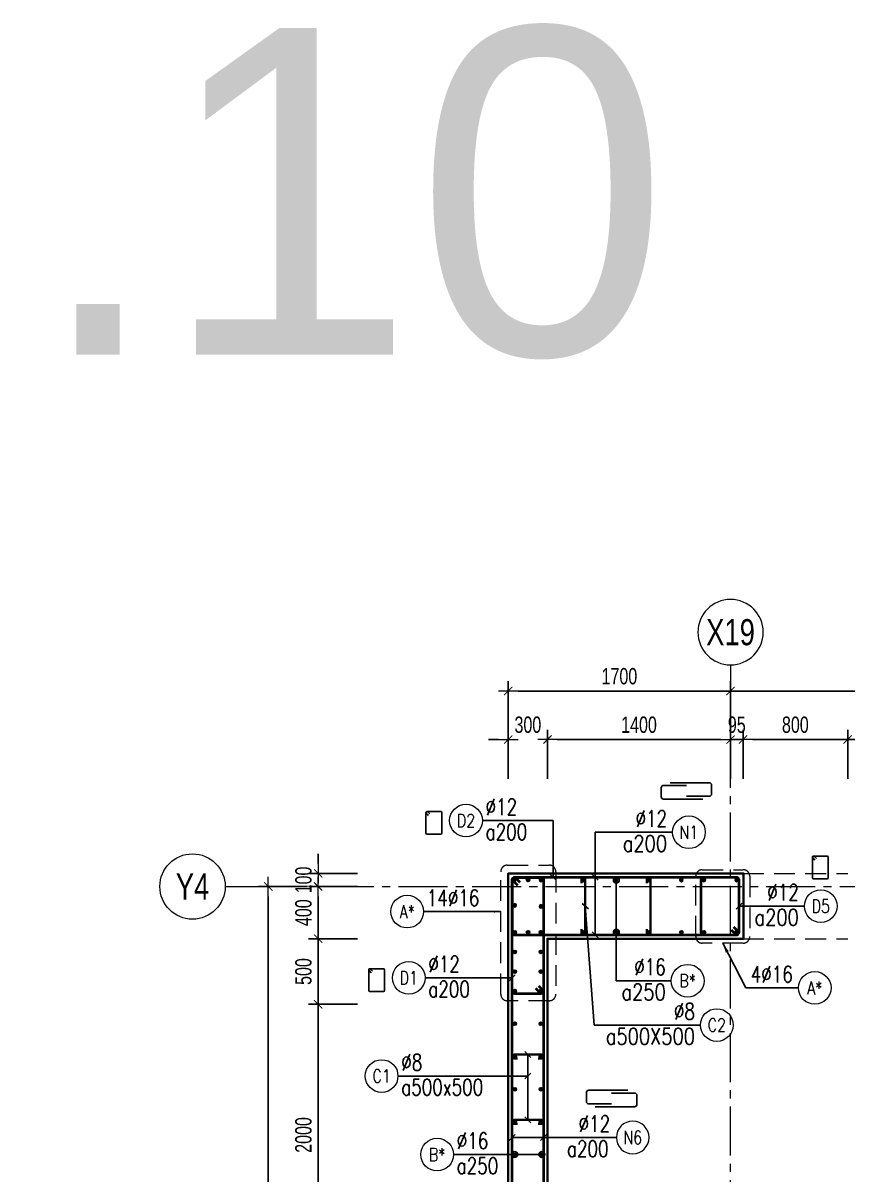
# Model space of a CAD drawing. Header units: millimetres. Extents: x 738475 to 1279438, y -34239 to 156422.
# Drawn here: x 1080701 to 1087010, y 31740 to 40550 of the extents above; entities that cross this region are included whole.
import ezdxf
from ezdxf.enums import TextEntityAlignment as Align

# ---------------------------------------------------------------- set-up
doc = ezdxf.new("R2010")
doc.units = ezdxf.units.MM
doc.header["$MEASUREMENT"] = 0
for name, pattern in [('HIDDEN2', [4.7625, 3.175, -1.5875]), ('HT_Dim Grid$0$CENTER2', [1.125, 0.75, -0.125, 0.125, -0.125]), ('HT_Grid$0$CENTER2', [1.125, 0.75, -0.125, 0.125, -0.125])]:
    doc.linetypes.add(name, pattern=pattern)
doc.layers.get('0').update_dxf_attribs({"lineweight": 20})
doc.layers.get('Defpoints').update_dxf_attribs({"color": 151, "lineweight": 9})
for name, color, linetype, lineweight in [('HT_Dim Grid$0$NDC_S_AXIS', 5, 'HT_Dim Grid$0$CENTER2', 13), ('HT_Dim Grid$0$NDC_S_SYMBOL', 1, 'Continuous', 15), ('HT_Dim Grid$0$NDC_S_TEXT SYMBOL', 7, 'Continuous', 20), ('HT_Grid$0$NDC_S_AXIS', 5, 'HT_Grid$0$CENTER2', 13), ('KC-LEADER', 153, 'Continuous', 18), ('KC-THEP', 6, 'Continuous', 40), ('NDC_S_BEAM', 3, 'HIDDEN2', 20), ('NDC_S_DIM', 1, 'Continuous', 15), ('NDC_S_ENG TEXT', 2, 'Continuous', 20), ('NDC_S_HIDDEN', 8, 'HIDDEN2', 13), ('NDC_S_LEADER', 1, 'Continuous', 15), ('NDC_S_REBAR', 4, 'Continuous', 35), ('NDC_S_STIRRUP', 4, 'Continuous', 40), ('NDC_S_VN TEXT', 7, 'Continuous', 20), ('NDC_S_WALL', 6, 'Continuous', 35)]:
    doc.layers.add(name, color=color, linetype=linetype, lineweight=lineweight)
doc.layers.add('Leader', color=6, linetype='Continuous')
doc.layers.add('Ligature', color=1, linetype='Continuous')
doc.styles.add('HT_Dim Grid$0$NDC_ANNO', font='', dxfattribs={"width": 0.8})
doc.styles.add('NDC_ARIAL', font='arial.ttf', dxfattribs={"width": 0.85})
doc.styles.add('NDC_DIM', font='', dxfattribs={"width": 0.75})
doc.styles.add('NDC_EN TXT', font='romans.shx', dxfattribs={"width": 0.8})
doc.styles.get("Standard").update_dxf_attribs({"font": 'arial.ttf'})
doc.styles.get('HT_Dim Grid$0$NDC_ANNO').set_extended_font_data('Dotum')
doc.styles.get('NDC_DIM').set_extended_font_data('Dotum')
doc.dimstyles.new('NDC_1-50', dxfattribs={"dimscale": 50, "dimtxt": 2.5, "dimasz": 1, "dimexe": 1.5, "dimexo": 0, "dimgap": 0.8, "dimtad": 1, "dimdec": 0, "dimdsep": 46, "dimtxsty": 'NDC_ARIAL', "dimblk": 'DIMMARK', "dimcen": 49999.938995, "dimdle": 1.5, "dimclrd": 1, "dimclre": 1, "dimclrt": 3, "dimadec": 0, "dimazin": 0, "dimtfac": 1, "dimtdec": 0, "dimtix": 1, "dimtmove": 2, "dimatfit": 3, "dimfxl": 1, "dimarcsym": 0})
doc.dimstyles.new('NDC_dim_30', dxfattribs={"dimscale": 30, "dimtxt": 2.5, "dimasz": 1.5, "dimexe": 1.5, "dimexo": 2.5, "dimgap": 1, "dimtad": 1, "dimdec": 0, "dimzin": 0, "dimdsep": 46, "dimtxsty": 'NDC_DIM', "dimblk": 'DIMMARK', "dimcen": 0.09, "dimdle": 1.2, "dimclrd": 1, "dimclre": 1, "dimclrt": 3, "dimadec": 0, "dimazin": 0, "dimtfac": 1, "dimtdec": 0, "dimtix": 1, "dimtofl": 0, "dimtmove": 0, "dimatfit": 3, "dimfxl": 6, "dimfxlon": 1, "dimtolj": 1, "dimtzin": 0, "dimarcsym": 0})
doc.dimstyles.new('NDC_dim_50', dxfattribs={"dimscale": 50, "dimtxt": 2.5, "dimasz": 1.5, "dimexe": 1.5, "dimexo": 2.5, "dimgap": 1, "dimtad": 1, "dimdec": 0, "dimzin": 0, "dimdsep": 46, "dimtxsty": 'NDC_DIM', "dimblk": 'DIMMARK', "dimcen": 0.09, "dimdle": 1.2, "dimclrd": 1, "dimclre": 1, "dimclrt": 3, "dimadec": 0, "dimazin": 0, "dimtfac": 1, "dimtdec": 0, "dimtix": 1, "dimtofl": 0, "dimtmove": 0, "dimatfit": 3, "dimfxl": 6, "dimfxlon": 1, "dimtolj": 1, "dimtzin": 0, "dimarcsym": 0})

# ---------------------------------------------------------------- blocks, each defined once
blk = doc.blocks.new('THEP')
at = {"layer": 'KC-LEADER', "color": 6}
blk.add_circle((0, 0), 14, dxfattribs=at)
at = {"layer": 'KC-THEP'}
for p, q in [((-14, 0), (14, 0)), ((9.9, 9.9), (-9.9, -9.9)), ((-9.9, 9.9), (9.9, -9.9)), ((0, 14), (0, -14))]:
    blk.add_line(p, q, dxfattribs=at)
blk = doc.blocks.new('DIMMARK')
at = {"layer": 'NDC_S_DIM', "color": 1}
blk.add_line((-1.5, 0), (1, 0), dxfattribs=at)
at = {"layer": 'NDC_S_DIM', "color": 2, "const_width": 0.1}
blk.add_lwpolyline([(-0.42, -0.42), (0.42, 0.42)], dxfattribs=at)
blk = doc.blocks.new('*U11')
blk.add_circle((-2.5, 0), 2.5)
at = {"layer": 'NDC_S_VN TEXT', "color": 3, "style": 'NDC_EN TXT', "width": 0.75}
for tag, p in [('DK1', (0.5, 0.85)), ('KC1', (0.5, -2.97))]:
    blk.add_attdef(tag, p, '', height=2.5, dxfattribs=at)
at = {"layer": 'NDC_S_VN TEXT', "color": 7, "style": 'NDC_EN TXT', "width": 0.8}
blk.add_attdef('SH2', text='', height=2, dxfattribs=at).set_placement((-2.5, 0), align=Align.MIDDLE)
blk = doc.blocks.new('*U13')
blk.add_circle((-2.5, 0), 2.5)
at = {"layer": 'NDC_S_VN TEXT', "color": 3, "style": 'NDC_EN TXT', "width": 0.75}
blk.add_attdef('DK1', (0.5, 0.85), '', height=2.5, dxfattribs=at)
at = {"layer": 'NDC_S_VN TEXT', "color": 7, "style": 'NDC_EN TXT', "width": 0.8}
blk.add_attdef('SH2', text='', height=2, dxfattribs=at).set_placement((-2.5, 0), align=Align.MIDDLE)
blk = doc.blocks.new('*U10')
blk.add_circle((2.5, 0), 2.5)
at = {"layer": 'NDC_S_VN TEXT', "color": 3, "style": 'NDC_EN TXT'}
for tag, width, p in [('DK2', 0.75, (-0.85, 0.85)), ('KC2', 0.8, (-0.85, -2.97))]:
    blk.add_attdef(tag, text='', height=2.5, dxfattribs=dict(at, width=width)).set_placement(p, align=Align.RIGHT)
at = {"layer": 'NDC_S_VN TEXT', "color": 7, "style": 'NDC_EN TXT', "width": 0.8}
blk.add_attdef('SH3', text='', height=2, dxfattribs=at).set_placement((2.5, 0), align=Align.MIDDLE)
blk = doc.blocks.new('*D865')
at = {"layer": 'Defpoints', "color": 0, "transparency": 16777216}
for p in [(1082958.3, 33045.9), (1084768.6, 33045.9), (1084882.2, 31046.2)]:
    blk.add_point(p, dxfattribs=at)
at = {"layer": 'NDC_S_DIM', "color": 1, "lineweight": -2, "transparency": 16777216}
for p, q in [((1083258.3, 33045.9), (1082883.3, 33045.9)), ((1082958.3, 31121.2), (1082958.3, 32970.9)), ((1083258.3, 31046.2), (1082883.3, 31046.2))]:
    blk.add_line(p, q, dxfattribs=at)
at = {"layer": 'NDC_S_DIM', "color": 1, "lineweight": -2, "transparency": 16777216, "xscale": 75, "yscale": 75, "zscale": 75}
for p, rotation in [((1082958.3, 33045.9), 90), ((1082958.3, 31046.2), 270)]:
    blk.add_blockref('DIMMARK', p, dxfattribs=dict(at, rotation=rotation))
at = {"layer": 'NDC_S_DIM', "color": 3, "transparency": 16777216, "insert": (1082845.7, 32046.1), "char_height": 125, "attachment_point": 5, "rotation": 90, "style": 'NDC_DIM'}
blk.add_mtext('\\A1;2000', dxfattribs=at)
blk = doc.blocks.new('*D866')
at = {"layer": 'Defpoints', "color": 0, "transparency": 16777216}
for p in [(1082576.4, 33946.2), (1084411.7, 33946.2), (1084411.7, 24946.2)]:
    blk.add_point(p, dxfattribs=at)
at = {"layer": 'NDC_S_DIM', "color": 1, "lineweight": -2, "transparency": 16777216}
for p, q in [((1082876.4, 33946.2), (1082501.4, 33946.2)), ((1082576.4, 25021.2), (1082576.4, 33871.2)), ((1082876.4, 24946.2), (1082501.4, 24946.2))]:
    blk.add_line(p, q, dxfattribs=at)
at = {"layer": 'NDC_S_DIM', "color": 1, "lineweight": -2, "transparency": 16777216, "xscale": 75, "yscale": 75, "zscale": 75}
for p, rotation in [((1082576.4, 33946.2), 90), ((1082576.4, 24946.2), 270)]:
    blk.add_blockref('DIMMARK', p, dxfattribs=dict(at, rotation=rotation))
at = {"layer": 'NDC_S_DIM', "color": 3, "transparency": 16777216, "insert": (1082463.8, 29446.2), "char_height": 125, "attachment_point": 5, "rotation": 90, "style": 'NDC_DIM'}
blk.add_mtext('\\A1;9000', dxfattribs=at)
blk = doc.blocks.new('*D884')
at = {"layer": 'Defpoints', "color": 0, "transparency": 16777216}
for p in [(1084711.7, 35070.5), (1084411.7, 34046.2), (1084711.7, 33546.2)]:
    blk.add_point(p, dxfattribs=at)
at = {"layer": 'NDC_S_DIM', "color": 1, "lineweight": -2, "transparency": 16777216}
for p, q in [((1084336.7, 35070.5), (1084261.7, 35070.5)), ((1084411.7, 34770.5), (1084411.7, 35145.5)), ((1084711.7, 34770.5), (1084711.7, 35145.5)), ((1084786.7, 35070.5), (1084861.7, 35070.5))]:
    blk.add_line(p, q, dxfattribs=at)
at = {"layer": 'NDC_S_DIM', "color": 1, "lineweight": -2, "transparency": 16777216, "xscale": 75, "yscale": 75, "zscale": 75}
blk.add_blockref('DIMMARK', (1084411.7, 35070.5), dxfattribs=at)
at = {"layer": 'NDC_S_DIM', "color": 1, "lineweight": -2, "transparency": 16777216, "xscale": 75, "yscale": 75, "zscale": 75, "rotation": 180}
blk.add_blockref('DIMMARK', (1084711.7, 35070.5), dxfattribs=at)
at = {"layer": 'NDC_S_DIM', "color": 3, "transparency": 16777216, "insert": (1084561.7, 35183.1), "char_height": 125, "attachment_point": 5, "style": 'NDC_DIM'}
blk.add_mtext('\\A1;300', dxfattribs=at)
blk = doc.blocks.new('*D889')
at = {"layer": 'Defpoints', "color": 0, "transparency": 16777216}
for p in [(1086111.7, 35441.5), (1086111.7, 34209.6), (1084411.7, 33972.5)]:
    blk.add_point(p, dxfattribs=at)
at = {"layer": 'NDC_S_DIM', "color": 1, "lineweight": -2, "transparency": 16777216}
for p, q in [((1084411.7, 35141.5), (1084411.7, 35516.5)), ((1086111.7, 35141.5), (1086111.7, 35516.5)), ((1084486.7, 35441.5), (1086036.7, 35441.5))]:
    blk.add_line(p, q, dxfattribs=at)
at = {"layer": 'NDC_S_DIM', "color": 1, "lineweight": -2, "transparency": 16777216, "xscale": 75, "yscale": 75, "zscale": 75, "rotation": 180}
blk.add_blockref('DIMMARK', (1084411.7, 35441.5), dxfattribs=at)
at = {"layer": 'NDC_S_DIM', "color": 1, "lineweight": -2, "transparency": 16777216, "xscale": 75, "yscale": 75, "zscale": 75}
blk.add_blockref('DIMMARK', (1086111.7, 35441.5), dxfattribs=at)
at = {"layer": 'NDC_S_DIM', "color": 3, "transparency": 16777216, "insert": (1085261.7, 35554.1), "char_height": 125, "attachment_point": 5, "style": 'NDC_DIM'}
blk.add_mtext('\\A1;1700', dxfattribs=at)
blk = doc.blocks.new('*D890')
at = {"layer": 'Defpoints', "color": 0, "transparency": 16777216}
for p in [(1082958.3, 33546.2), (1084711.7, 33546.2), (1084768.6, 33045.9)]:
    blk.add_point(p, dxfattribs=at)
at = {"layer": 'NDC_S_DIM', "color": 1, "lineweight": -2, "transparency": 16777216}
for p, q in [((1083258.3, 33546.2), (1082883.3, 33546.2)), ((1082958.3, 33120.9), (1082958.3, 33471.2)), ((1083258.3, 33045.9), (1082883.3, 33045.9))]:
    blk.add_line(p, q, dxfattribs=at)
at = {"layer": 'NDC_S_DIM', "color": 1, "lineweight": -2, "transparency": 16777216, "xscale": 75, "yscale": 75, "zscale": 75}
for p, rotation in [((1082958.3, 33546.2), 90), ((1082958.3, 33045.9), 270)]:
    blk.add_blockref('DIMMARK', p, dxfattribs=dict(at, rotation=rotation))
at = {"layer": 'NDC_S_DIM', "color": 3, "transparency": 16777216, "insert": (1082845.7, 33296.1), "char_height": 125, "attachment_point": 5, "rotation": 90, "style": 'NDC_DIM'}
blk.add_mtext('\\A1;500', dxfattribs=at)
blk = doc.blocks.new('*D891')
at = {"layer": 'Defpoints', "color": 0, "transparency": 16777216}
for p in [(1082958.3, 33946.2), (1084411.7, 33946.2), (1084711.7, 33546.2)]:
    blk.add_point(p, dxfattribs=at)
at = {"layer": 'NDC_S_DIM', "color": 1, "lineweight": -2, "transparency": 16777216}
for p, q in [((1083258.3, 33946.2), (1082883.3, 33946.2)), ((1082958.3, 33621.2), (1082958.3, 33871.2)), ((1083258.3, 33546.2), (1082883.3, 33546.2))]:
    blk.add_line(p, q, dxfattribs=at)
at = {"layer": 'NDC_S_DIM', "color": 1, "lineweight": -2, "transparency": 16777216, "xscale": 75, "yscale": 75, "zscale": 75}
for p, rotation in [((1082958.3, 33946.2), 90), ((1082958.3, 33546.2), 270)]:
    blk.add_blockref('DIMMARK', p, dxfattribs=dict(at, rotation=rotation))
at = {"layer": 'NDC_S_DIM', "color": 3, "transparency": 16777216, "insert": (1082845.7, 33746.2), "char_height": 125, "attachment_point": 5, "rotation": 90, "style": 'NDC_DIM'}
blk.add_mtext('\\A1;400', dxfattribs=at)
blk = doc.blocks.new('*D892')
at = {"layer": 'Defpoints', "color": 0, "transparency": 16777216}
for p in [(1087007.4, 35070.5), (1086207, 33986.2), (1087007.4, 33862.5)]:
    blk.add_point(p, dxfattribs=at)
at = {"layer": 'NDC_S_DIM', "color": 1, "lineweight": -2, "transparency": 16777216}
for p, q in [((1086207, 34770.5), (1086207, 35145.5)), ((1086282, 35070.5), (1086932.4, 35070.5)), ((1087007.4, 34770.5), (1087007.4, 35145.5))]:
    blk.add_line(p, q, dxfattribs=at)
at = {"layer": 'NDC_S_DIM', "color": 1, "lineweight": -2, "transparency": 16777216, "xscale": 75, "yscale": 75, "zscale": 75, "rotation": 180}
blk.add_blockref('DIMMARK', (1086207, 35070.5), dxfattribs=at)
at = {"layer": 'NDC_S_DIM', "color": 1, "lineweight": -2, "transparency": 16777216, "xscale": 75, "yscale": 75, "zscale": 75}
blk.add_blockref('DIMMARK', (1087007.4, 35070.5), dxfattribs=at)
at = {"layer": 'NDC_S_DIM', "color": 3, "transparency": 16777216, "insert": (1086607.2, 35183.1), "char_height": 125, "attachment_point": 5, "style": 'NDC_DIM'}
blk.add_mtext('\\A1;800', dxfattribs=at)
blk = doc.blocks.new('*D893')
at = {"layer": 'Defpoints', "color": 0, "transparency": 16777216}
for p in [(1087412.7, 35070.5), (1087007.4, 33862.5), (1087412.7, 33546.2)]:
    blk.add_point(p, dxfattribs=at)
at = {"layer": 'NDC_S_DIM', "color": 1, "lineweight": -2, "transparency": 16777216}
for p, q in [((1087007.4, 34770.5), (1087007.4, 35145.5)), ((1087082.4, 35070.5), (1087337.7, 35070.5)), ((1087412.7, 34770.5), (1087412.7, 35145.5))]:
    blk.add_line(p, q, dxfattribs=at)
at = {"layer": 'NDC_S_DIM', "color": 1, "lineweight": -2, "transparency": 16777216, "xscale": 75, "yscale": 75, "zscale": 75, "rotation": 180}
blk.add_blockref('DIMMARK', (1087007.4, 35070.5), dxfattribs=at)
at = {"layer": 'NDC_S_DIM', "color": 1, "lineweight": -2, "transparency": 16777216, "xscale": 75, "yscale": 75, "zscale": 75}
blk.add_blockref('DIMMARK', (1087412.7, 35070.5), dxfattribs=at)
at = {"layer": 'NDC_S_DIM', "color": 3, "transparency": 16777216, "insert": (1087210, 35183.1), "char_height": 125, "attachment_point": 5, "style": 'NDC_DIM'}
blk.add_mtext('\\A1;405', dxfattribs=at)
blk = doc.blocks.new('*U9')
blk.add_circle((2.5, 0), 2.5)
at = {"layer": 'NDC_S_VN TEXT', "color": 3, "style": 'NDC_EN TXT', "width": 0.75}
blk.add_attdef('DK2', text='', height=2.5, dxfattribs=at).set_placement((-0.85, 0.85), align=Align.RIGHT)
at = {"layer": 'NDC_S_VN TEXT', "color": 7, "style": 'NDC_EN TXT', "width": 0.8}
blk.add_attdef('SH3', text='', height=2, dxfattribs=at).set_placement((2.5, 0), align=Align.MIDDLE)
blk = doc.blocks.new('A$C72321851')
at = {"layer": 'Ligature'}
for points in [[(-60.9, -129.3), (-60.9, 170.9, -0.414214), (-43.3, 188.5), (25.8, 188.5, -0.414214), (43.4, 170.9), (43.4, -4.3)], [(-39.7, -4.3), (-39.7, -179.5, 0.414214), (-22.1, -197.1), (47, -197.1, 0.414214), (64.6, -179.5), (64.6, 120.7)]]:
    blk.add_lwpolyline(points, format="xyb", dxfattribs=at)
blk = doc.blocks.new('*U19')
at = {"layer": 'HT_Dim Grid$0$NDC_S_SYMBOL'}
blk.add_line((0, 5), (0, 9), dxfattribs=at)
blk.add_circle((0, 0), 5, dxfattribs=at)
at = {"layer": 'HT_Dim Grid$0$NDC_S_TEXT SYMBOL', "color": 7, "style": 'HT_Dim Grid$0$NDC_ANNO', "width": 0.8}
blk.add_attdef('GRID', text='', height=4, dxfattribs=at).set_placement((0, 0), align=Align.MIDDLE)
blk = doc.blocks.new('*D901')
at = {"layer": 'Defpoints', "color": 0, "ltscale": 200, "transparency": 16777216}
for p in [(1090711.7, 35441.5), (1086111.7, 34209.6), (1090711.7, 34046.2)]:
    blk.add_point(p, dxfattribs=at)
at = {"layer": 'NDC_S_DIM', "color": 1, "lineweight": -2, "ltscale": 200, "transparency": 16777216}
for p, q in [((1086111.7, 35141.5), (1086111.7, 35516.5)), ((1090711.7, 35141.5), (1090711.7, 35516.5)), ((1086186.7, 35441.5), (1090636.7, 35441.5))]:
    blk.add_line(p, q, dxfattribs=at)
at = {"layer": 'NDC_S_DIM', "color": 1, "lineweight": -2, "ltscale": 200, "transparency": 16777216, "xscale": 75, "yscale": 75, "zscale": 75, "rotation": 180}
blk.add_blockref('DIMMARK', (1086111.7, 35441.5), dxfattribs=at)
at = {"layer": 'NDC_S_DIM', "color": 1, "lineweight": -2, "ltscale": 200, "transparency": 16777216, "xscale": 75, "yscale": 75, "zscale": 75}
blk.add_blockref('DIMMARK', (1090711.7, 35441.5), dxfattribs=at)
at = {"layer": 'NDC_S_DIM', "color": 3, "ltscale": 200, "transparency": 16777216, "insert": (1088411.7, 35554.1), "char_height": 125, "attachment_point": 5, "style": 'NDC_DIM'}
blk.add_mtext('\\A1;4600', dxfattribs=at)
blk = doc.blocks.new('*D902')
at = {"layer": 'Defpoints', "color": 0, "ltscale": 200, "transparency": 16777216}
for p in [(1086111.7, 35070.5), (1086111.7, 34209.6), (1084711.7, 33546.2)]:
    blk.add_point(p, dxfattribs=at)
at = {"layer": 'NDC_S_DIM', "color": 1, "lineweight": -2, "ltscale": 200, "transparency": 16777216}
for p, q in [((1084711.7, 34770.5), (1084711.7, 35145.5)), ((1084786.7, 35070.5), (1086036.7, 35070.5)), ((1086111.7, 34770.5), (1086111.7, 35145.5))]:
    blk.add_line(p, q, dxfattribs=at)
at = {"layer": 'NDC_S_DIM', "color": 1, "lineweight": -2, "ltscale": 200, "transparency": 16777216, "xscale": 75, "yscale": 75, "zscale": 75, "rotation": 180}
blk.add_blockref('DIMMARK', (1084711.7, 35070.5), dxfattribs=at)
at = {"layer": 'NDC_S_DIM', "color": 1, "lineweight": -2, "ltscale": 200, "transparency": 16777216, "xscale": 75, "yscale": 75, "zscale": 75}
blk.add_blockref('DIMMARK', (1086111.7, 35070.5), dxfattribs=at)
at = {"layer": 'NDC_S_DIM', "color": 3, "ltscale": 200, "transparency": 16777216, "insert": (1085411.7, 35183.1), "char_height": 125, "attachment_point": 5, "style": 'NDC_DIM'}
blk.add_mtext('\\A1;1400', dxfattribs=at)
blk = doc.blocks.new('*D903')
at = {"layer": 'Defpoints', "color": 0, "ltscale": 200, "transparency": 16777216}
for p in [(1086207, 35070.5), (1086111.7, 34209.6), (1086207, 34046.2)]:
    blk.add_point(p, dxfattribs=at)
at = {"layer": 'NDC_S_DIM', "color": 1, "lineweight": -2, "ltscale": 200, "transparency": 16777216}
for p, q in [((1086036.7, 35070.5), (1085961.7, 35070.5)), ((1086111.7, 34770.5), (1086111.7, 35145.5)), ((1086207, 34770.5), (1086207, 35145.5)), ((1086282, 35070.5), (1086357, 35070.5))]:
    blk.add_line(p, q, dxfattribs=at)
at = {"layer": 'NDC_S_DIM', "color": 1, "lineweight": -2, "ltscale": 200, "transparency": 16777216, "xscale": 75, "yscale": 75, "zscale": 75}
blk.add_blockref('DIMMARK', (1086111.7, 35070.5), dxfattribs=at)
at = {"layer": 'NDC_S_DIM', "color": 1, "lineweight": -2, "ltscale": 200, "transparency": 16777216, "xscale": 75, "yscale": 75, "zscale": 75, "rotation": 180}
blk.add_blockref('DIMMARK', (1086207, 35070.5), dxfattribs=at)
at = {"layer": 'NDC_S_DIM', "color": 3, "ltscale": 200, "transparency": 16777216, "insert": (1086159.4, 35183.1), "char_height": 125, "attachment_point": 5, "style": 'NDC_DIM'}
blk.add_mtext('\\A1;95', dxfattribs=at)
blk = doc.blocks.new('*U20')
at = {"layer": 'HT_Dim Grid$0$NDC_S_SYMBOL'}
blk.add_line((5, 0), (9, 0), dxfattribs=at)
blk.add_circle((0, 0), 5, dxfattribs=at)
at = {"layer": 'HT_Dim Grid$0$NDC_S_TEXT SYMBOL', "color": 7, "style": 'HT_Dim Grid$0$NDC_ANNO', "width": 0.8}
blk.add_attdef('GRID', text='', height=4, rotation=270, dxfattribs=at).set_placement((0, 0), align=Align.MIDDLE)
blk = doc.blocks.new('*D905')
at = {"layer": 'Defpoints', "color": 0, "ltscale": 200, "transparency": 16777216}
for p in [(1082958.3, 34046.2), (1084411.7, 34046.2), (1084411.7, 33946.2)]:
    blk.add_point(p, dxfattribs=at)
at = {"layer": 'NDC_S_DIM', "color": 1, "lineweight": -2, "ltscale": 200, "transparency": 16777216}
for p, q in [((1082958.3, 34121.2), (1082958.3, 34196.2)), ((1083258.3, 34046.2), (1082883.3, 34046.2)), ((1083258.3, 33946.2), (1082883.3, 33946.2)), ((1082958.3, 33871.2), (1082958.3, 33796.2))]:
    blk.add_line(p, q, dxfattribs=at)
at = {"layer": 'NDC_S_DIM', "color": 1, "lineweight": -2, "ltscale": 200, "transparency": 16777216, "xscale": 75, "yscale": 75, "zscale": 75}
for p, rotation in [((1082958.3, 34046.2), 270), ((1082958.3, 33946.2), 90)]:
    blk.add_blockref('DIMMARK', p, dxfattribs=dict(at, rotation=rotation))
at = {"layer": 'NDC_S_DIM', "color": 3, "ltscale": 200, "transparency": 16777216, "insert": (1082845.7, 33996.2), "char_height": 125, "attachment_point": 5, "rotation": 90, "style": 'NDC_DIM'}
blk.add_mtext('\\A1;100', dxfattribs=at)
blk = doc.blocks.new('*U12')
blk.add_circle((-2.5, 0), 2.5)
at = {"layer": 'NDC_S_VN TEXT', "color": 3, "style": 'NDC_EN TXT', "width": 0.75}
for tag, p in [('DK1', (0.5, 0.85)), ('KC1', (0.5, -2.97))]:
    blk.add_attdef(tag, p, '', height=2.5, dxfattribs=at)
at = {"layer": 'NDC_S_VN TEXT', "color": 7, "style": 'NDC_EN TXT', "width": 0.8}
blk.add_attdef('SH2', text='', height=2, dxfattribs=at).set_placement((-2.5, 0), align=Align.MIDDLE)

msp = doc.modelspace()

# ---------------------------------------------------------------- linework, layer by layer
at = {"layer": 'HT_Grid$0$NDC_S_AXIS', "ltscale": 500}
for p, q in [((1086111.717, 23450.946), (1086111.717, 35441.545)), ((1082447.184, 33946.245), (1092477.672, 33946.245))]:
    msp.add_line(p, q, dxfattribs=at)
at = {"layer": 'Ligature'}
for points in [[(1083800.668, 34489.405), (1083784.702, 34505.371, -0.66817864), (1083790.476, 34519.309), (1083895.105, 34519.309, -0.41421356), (1083903.27, 34511.144), (1083903.269, 34354.036, -0.41421356), (1083895.105, 34345.872), (1083790.476, 34345.872, -0.41421356), (1083782.311, 34354.036), (1083782.311, 34511.144, -0.66817864), (1083796.249, 34516.917), (1083812.215, 34500.951)], [(1086756.84, 34148.931), (1086740.874, 34164.896, -0.66817864), (1086746.647, 34178.835), (1086851.276, 34178.835, -0.41421356), (1086859.441, 34170.67), (1086859.441, 34013.562, -0.41421356), (1086851.276, 34005.397), (1086746.647, 34005.397, -0.41421356), (1086738.482, 34013.562), (1086738.483, 34170.67, -0.66817864), (1086752.421, 34176.443), (1086768.387, 34160.477)], [(1083362.856, 33286.992), (1083346.89, 33302.958, -0.66817864), (1083352.664, 33316.896), (1083457.293, 33316.896, -0.41421356), (1083465.457, 33308.732), (1083465.457, 33151.624, -0.41421356), (1083457.293, 33143.459), (1083352.664, 33143.459, -0.41421356), (1083344.499, 33151.624), (1083344.499, 33308.732, -0.66817864), (1083358.437, 33314.505), (1083374.403, 33298.539)]]:
    msp.add_lwpolyline(points, format="xyb", dxfattribs=at)
at = {"layer": 'NDC_S_BEAM', "ltscale": 50}
for p, q in [((1086207.037, 34046.245), (1087007.377, 34046.245)), ((1086207.037, 33546.245), (1087007.377, 33546.245))]:
    msp.add_line(p, q, dxfattribs=at)
at = {"layer": 'NDC_S_HIDDEN', "ltscale": 50}
for points in [[(1084404.316, 34109.332), (1084725.667, 34109.332, -0.41421356), (1084775.667, 34059.332), (1084775.667, 33122.857, -0.41421356), (1084725.667, 33072.857), (1084404.316, 33072.857, -0.41421356), (1084354.316, 33122.857), (1084354.316, 34059.332, -0.41421356)], [(1085895.777, 34074.811), (1086208.467, 34074.811, -0.41421356), (1086258.467, 34024.811), (1086258.467, 33563.071, -0.41421356), (1086208.467, 33513.071), (1085895.777, 33513.071, -0.41421356), (1085845.777, 33563.071), (1085845.777, 34024.811, -0.41421356)]]:
    msp.add_lwpolyline(points, format="xyb", close=True, dxfattribs=at)
at = {"layer": 'NDC_S_REBAR'}
for points in [[(1084970.549, 33971.245), (1084970.549, 33996.245, -1), (1085000.549, 33996.245), (1085000.549, 33596.245, -1), (1084970.549, 33596.245), (1084970.549, 33621.245)], [(1085470.549, 33971.245), (1085470.549, 33996.245, -1), (1085500.549, 33996.245), (1085500.549, 33596.245, -1), (1085470.549, 33596.245), (1085470.549, 33621.245)], [(1084483.255, 32631.245), (1084458.255, 32631.245, -1), (1084458.255, 32661.245), (1084665.279, 32661.245, -1), (1084665.279, 32631.245), (1084640.279, 32631.245)], [(1084483.255, 32131.245), (1084458.255, 32131.245, -1), (1084458.255, 32161.245), (1084665.279, 32161.245, -1), (1084665.279, 32131.245), (1084640.279, 32131.245)]]:
    msp.add_lwpolyline(points, format="xyb", dxfattribs=at)
at = {"layer": 'NDC_S_STIRRUP'}
for points in [[(1084501.717, 33976.245), (1084461.717, 34016.245, 0.41421356), (1084441.717, 33996.245), (1084441.717, 33596.245, 0.41421356), (1084461.717, 33576.245), (1086157.037, 33576.245, 0.41421356), (1086177.037, 33596.245), (1086177.037, 33996.245, 0.41421356), (1086157.037, 34016.245), (1084461.717, 34016.245, 0.41421356), (1084441.717, 33996.245), (1084481.717, 33956.245)], [(1084641.717, 30186.245), (1084681.717, 30146.245, -0.41421356), (1084661.717, 30126.245), (1084461.717, 30126.245, -0.41421356), (1084441.717, 30146.245), (1084441.717, 33996.245, -0.41421356), (1084461.717, 34016.245), (1084661.717, 34016.245, -0.41421356), (1084681.717, 33996.245), (1084681.717, 30146.245, -0.41421356), (1084661.717, 30126.245), (1084621.717, 30166.245)], [(1084641.828, 33186.245), (1084681.828, 33146.245, -0.41421356), (1084661.828, 33126.245), (1084461.828, 33126.245, -0.41421356), (1084441.828, 33146.245), (1084441.717, 33996.245, -0.41421356), (1084461.717, 34016.245), (1084661.717, 34016.245, -0.41421356), (1084681.717, 33996.245), (1084681.828, 33146.245, -0.41421356), (1084661.828, 33126.245), (1084621.828, 33166.245)], [(1086117.037, 33616.245), (1086157.037, 33576.245, 0.41421356), (1086177.037, 33596.245), (1086177.037, 33996.245, 0.41421356), (1086157.037, 34016.245), (1085905.513, 34016.245, 0.41421356), (1085885.513, 33996.245), (1085885.513, 33596.245, 0.41421356), (1085905.513, 33576.245), (1086157.037, 33576.245, 0.41421356), (1086177.037, 33596.245), (1086137.037, 33636.245)]]:
    msp.add_lwpolyline(points, format="xyb", dxfattribs=at)
at = {"layer": 'NDC_S_WALL'}
msp.add_lwpolyline([(1084411.717, 30096.245), (1084411.717, 34046.245), (1086211.717, 34046.245), (1086211.717, 33546.245), (1084711.717, 33546.245), (1084711.717, 31046.245)], dxfattribs=at)

# ---------------------------------------------------------------- block references
at = {"layer": 'HT_Dim Grid$0$NDC_S_AXIS'}
ref = msp.add_blockref('*U19', (1086111.717, 35891.545), dxfattribs=dict(at, xscale=-50, yscale=50, zscale=50, rotation=180))
ref.add_attrib('GRID', 'X19', dxfattribs={"layer": 'HT_Dim Grid$0$NDC_S_TEXT SYMBOL', "color": 7, "height": 200, "style": 'HT_Dim Grid$0$NDC_ANNO', "width": 0.8}).set_placement((1086111.717, 35891.545), align=Align.MIDDLE)
ref = msp.add_blockref('*U20', (1081997.184, 33946.245), dxfattribs=dict(at, xscale=50, yscale=50, zscale=150))
ref.add_attrib('GRID', 'Y4', dxfattribs={"layer": 'HT_Dim Grid$0$NDC_S_TEXT SYMBOL', "color": 7, "height": 200, "style": 'HT_Dim Grid$0$NDC_ANNO', "width": 0.8}).set_placement((1081997.184, 33946.245), align=Align.MIDDLE)
at = {"layer": 'KC-THEP'}
for p, rotation in [((1084458.205, 33996.245), 189.6685644363809), ((1084563.456, 33996.245), 189.6685644363809), ((1084461.717, 33596.245), 189.6685644363809), ((1084563.456, 33596.245), 189.6685644363809), ((1084661.717, 33596.245), 189.6685644363809), ((1084985.549, 33596.245), 9.668564436380946), ((1085235.549, 33596.245), 9.668564436380946), ((1085485.549, 33596.245), 9.668564436380946), ((1085735.549, 33596.245), 9.668564436380946), ((1085908.258, 33596.245), 9.668564436380946), ((1086158.258, 33596.245), 9.668564436380946), ((1084461.717, 33446.245), 189.6685644363809), ((1084661.717, 33446.245), 189.6685644363809), ((1084461.717, 33296.245), 189.6685644363809), ((1084661.717, 33296.245), 189.6685644363809), ((1084461.717, 33146.245), 189.6685644363807), ((1084661.717, 33146.245), 189.6685644363807), ((1084461.717, 32896.245), 189.6685644363807), ((1084661.717, 32896.245), 189.6685644363807), ((1084461.717, 32646.245), 189.6685644363807), ((1084661.717, 32646.245), 189.6685644363807), ((1084461.717, 32396.245), 189.6685644363807), ((1084661.717, 32396.245), 189.6685644363807), ((1084461.717, 32146.245), 189.6685644363807), ((1084661.717, 32146.245), 189.6685644363807), ((1084461.717, 31896.245), 189.6685644363807), ((1084661.717, 31896.245), 189.6685644363807)]:
    msp.add_blockref('THEP', p, dxfattribs=dict(at, rotation=rotation))
at = {"layer": 'KC-THEP', "xscale": -1}
for p, rotation in [((1084661.717, 33996.245), 350.3314355636191), ((1084985.549, 33996.245), 170.331435563619), ((1085235.549, 33996.245), 170.331435563619), ((1085485.549, 33996.245), 170.331435563619), ((1085735.549, 33996.245), 170.331435563619), ((1085908.258, 33996.245), 170.331435563619), ((1086158.258, 33996.245), 170.331435563619), ((1084461.717, 33802.426), 350.3314355636191), ((1084661.717, 33793.902), 350.3314355636191)]:
    msp.add_blockref('THEP', p, dxfattribs=dict(at, rotation=rotation))
at = {"layer": 'Leader', "rotation": 89.99999999999997}
msp.add_blockref('A$C72321851', (1085769.883, 34675.981), dxfattribs=at)
at = {"layer": 'Leader', "xscale": -1, "rotation": 270.0000000000001}
msp.add_blockref('A$C72321851', (1085206.562, 32323.035), dxfattribs=at)
at = {"layer": 'NDC_S_VN TEXT', "xscale": 50, "yscale": 50, "zscale": 50}
for name, p, values in [('*U11', (1084213.593, 34450.406), {'SH2': 'D2', 'DK1': '%%C12', 'KC1': 'a200'}), ('*U10', (1085668.462, 34361.155), {'SH3': 'N1', 'DK2': '%%C12', 'KC2': 'a200'}), ('*U13', (1083763.977, 33754.357), {'SH2': 'A*', 'DK1': '14%%C16'}), ('*U10', (1086676.372, 33796.245), {'SH3': 'D5', 'DK2': '%%C12', 'KC2': 'a200'}), ('*U11', (1083775.78, 33247.993), {'SH2': 'D1', 'DK1': '%%C12', 'KC1': 'a200'}), ('*U10', (1085658.69, 33225.87), {'SH3': 'B*', 'DK2': '%%C16', 'KC2': 'a250'}), ('*U9', (1086630.615, 33170.603), {'SH3': 'A*', 'DK2': '4%%C16'}), ('*U10', (1085881.667, 32886.807), {'SH3': 'C2', 'DK2': '%%c8', 'KC2': 'a500X500'}), ('*U12', (1083568.454, 32496.883), {'SH2': 'C1', 'DK1': '%%c8', 'KC1': 'a500x500'}), ('*U11', (1083992.771, 31896.245), {'SH2': 'B*', 'DK1': '%%C16', 'KC1': 'a250'})]:
    msp.add_blockref(name, p, dxfattribs=at).add_auto_attribs(values)
at = {"layer": 'NDC_S_VN TEXT'}
ref = msp.add_blockref('*U11', (1085238.552, 32026.701), dxfattribs=dict(at, xscale=-50, yscale=50, zscale=50))
ref.add_attrib('SH2', 'N6', dxfattribs={"color": 7, "height": 100, "style": 'NDC_EN TXT', "width": 0.8}).set_placement((1085363.552, 32026.701), align=Align.MIDDLE)
ref.add_attrib('DK1', '%%C12', (1084950.159, 32068.976), dxfattribs={"color": 3, "height": 125, "style": 'NDC_EN TXT', "width": 0.75})
ref.add_attrib('KC1', 'a200', (1084860.873, 31878.074), dxfattribs={"color": 3, "height": 125, "style": 'NDC_EN TXT', "width": 0.75})

# ---------------------------------------------------------------- texts
at = {"layer": 'NDC_S_ENG TEXT'}
msp.add_text('PD-S-81.10', height=2500, dxfattribs=at).set_placement((1067398.317, 38013.219))

# ---------------------------------------------------------------- dimensions: what is measured, and where the dimension line sits
at = {"layer": 'NDC_S_DIM'}
for base, p1, p2, picture, middle in [((1086111.717, 35441.545), (1084411.717, 33972.499), (1086111.717, 34209.637), '*D889', (1085261.717, 35554.13)), ((1084711.717, 35070.518), (1084411.717, 34046.245), (1084711.717, 33546.245), '*D884', (1084561.717, 35183.103))]:
    dim = msp.add_linear_dim(base=base, p1=p1, p2=p2, dimstyle='NDC_dim_50', dxfattribs=at)
    dim.commit()
    dim.dimension.update_dxf_attribs({"geometry": picture, "text_midpoint": middle})
at = {"layer": 'NDC_S_DIM', "ltscale": 200}
for base, p1, p2, picture, middle in [((1090711.717, 35441.545), (1086111.717, 34209.637), (1090711.717, 34046.245), '*D901', (1088411.717, 35554.13)), ((1086111.717, 35070.518), (1084711.717, 33546.245), (1086111.717, 34209.637), '*D902', (1085411.717, 35183.103)), ((1086207.037, 35070.518), (1086111.717, 34209.637), (1086207.037, 34046.245), '*D903', (1086159.377, 35183.103))]:
    dim = msp.add_linear_dim(base=base, p1=p1, p2=p2, dimstyle='NDC_dim_50', override={"dimtmove": 1}, dxfattribs=at)
    dim.commit()
    dim.dimension.update_dxf_attribs({"geometry": picture, "text_midpoint": middle})
at = {"layer": 'NDC_S_DIM'}
for base, p1, p2, picture, middle in [((1087007.377, 35070.518), (1086207.037, 33986.184), (1087007.377, 33862.468), '*D892', (1086607.207, 35183.103)), ((1087412.717, 35070.518), (1087007.377, 33862.468), (1087412.717, 33546.245), '*D893', (1087210.047, 35183.103))]:
    dim = msp.add_linear_dim(base=base, p1=p1, p2=p2, dimstyle='NDC_dim_50', override={"dimtmove": 1}, dxfattribs=at)
    dim.commit()
    dim.dimension.update_dxf_attribs({"geometry": picture, "text_midpoint": middle})
at = {"layer": 'NDC_S_DIM', "ltscale": 200}
dim = msp.add_linear_dim(base=(1082958.314, 34046.245), p1=(1084411.717, 33946.245), p2=(1084411.717, 34046.245), angle=90, dimstyle='NDC_dim_50', override={"dimtmove": 1}, dxfattribs=at)
dim.commit()
dim.dimension.update_dxf_attribs({"geometry": '*D905', "text_midpoint": (1082845.729, 33996.245)})
at = {"layer": 'NDC_S_DIM'}
dim = msp.add_linear_dim(base=(1082576.411, 33946.245), p1=(1084411.717, 24946.245), p2=(1084411.717, 33946.245), angle=90, dimstyle='NDC_dim_50', dxfattribs=at)
dim.commit()
dim.dimension.update_dxf_attribs({"geometry": '*D866', "text_midpoint": (1082463.826, 29446.245)})
for base, p1, p2, picture, middle in [((1082958.314, 33946.245), (1084711.717, 33546.245), (1084411.717, 33946.245), '*D891', (1082845.729, 33746.245)), ((1082958.314, 33546.245), (1084768.569, 33045.857), (1084711.717, 33546.245), '*D890', (1082845.729, 33296.051)), ((1082958.314, 33045.857), (1084882.165, 31046.245), (1084768.569, 33045.857), '*D865', (1082845.729, 32046.051))]:
    dim = msp.add_linear_dim(base=base, p1=p1, p2=p2, angle=90, dimstyle='NDC_dim_50', override={"dimtmove": 1}, dxfattribs=at)
    dim.commit()
    dim.dimension.update_dxf_attribs({"geometry": picture, "text_midpoint": middle})

# ---------------------------------------------------------------- leaders
at = {"layer": 'NDC_S_LEADER'}
for points, dimstyle, override in [([(1084755.184, 34016.245), (1084755.184, 34450.406), (1084213.593, 34450.406)], 'NDC_dim_30', {"dimgap": 1, "dimtad": 0, "dimldrblk": 'Oblique'}), ([(1085076.715, 33576.245), (1085076.715, 34360.974), (1085668.462, 34360.974)], 'NDC_dim_30', {"dimtad": 0, "dimldrblk": 'Oblique'}), ([(1085076.715, 34016.245), (1085076.715, 34360.974), (1085668.462, 34360.974)], 'NDC_dim_30', {"dimtad": 0, "dimldrblk": 'Oblique'}), ([(1085238.079, 33995.583), (1085238.079, 33225.689), (1085658.69, 33225.689)], 'NDC_dim_30', {"dimgap": 1, "dimtad": 0, "dimldrblk": 'Origin'}), ([(1085000.549, 33796.245), (1085068.771, 32886.806), (1085881.667, 32886.806)], 'NDC_dim_30', {"dimtad": 0, "dimldrblk": 'Oblique'}), ([(1086177.037, 33796.245), (1086676.372, 33796.245)], 'NDC_dim_30', {"dimtad": 0, "dimldrblk": 'Oblique'}), ([(1085238.079, 33595.583), (1085238.079, 33225.689), (1085658.69, 33225.689)], 'NDC_dim_30', {"dimgap": 1, "dimtad": 0, "dimldrblk": 'Origin'}), ([(1086052.122, 33513.071), (1086228.844, 33170.422), (1086630.614, 33170.422)], 'NDC_dim_50', {"dimgap": 1, "dimtad": 0}), ([(1084441.717, 33247.993), (1083773.706, 33247.993)], 'NDC_dim_30', {"dimtad": 0, "dimldrblk": 'Oblique'}), ([(1084561.767, 32661.245), (1084561.767, 32161.245)], 'NDC_dim_30', {"dimtad": 0, "dimldrblk": 'Oblique'}), ([(1084561.767, 32161.245), (1084561.767, 32661.245)], 'NDC_dim_30', {"dimtad": 0, "dimldrblk": 'Oblique'}), ([(1084561.767, 32496.883), (1083568.454, 32496.883)], 'NDC_dim_30', {"dimtad": 0, "dimldrblk": 'Oblique'}), ([(1084441.717, 32026.52), (1085238.552, 32026.52)], 'NDC_dim_30', {"dimtad": 0, "dimldrblk": 'Oblique'}), ([(1084681.717, 32026.52), (1085238.552, 32026.52)], 'NDC_dim_30', {"dimtad": 0, "dimldrblk": 'Oblique'}), ([(1084668.742, 31896.245), (1083992.771, 31896.245)], 'NDC_dim_30', {"dimtad": 0, "dimldrblk": 'Origin'}), ([(1084461.717, 31896.245), (1083992.771, 31896.245)], 'NDC_dim_30', {"dimtad": 0, "dimldrblk": 'Origin'})]:
    msp.add_leader(points, dimstyle=dimstyle, override=override, dxfattribs=at)
msp.add_leader([(1084352.105, 33754.357), (1083763.977, 33754.357)], dimstyle='NDC_1-50', dxfattribs=at)

doc.saveas('drawing.dxf')
